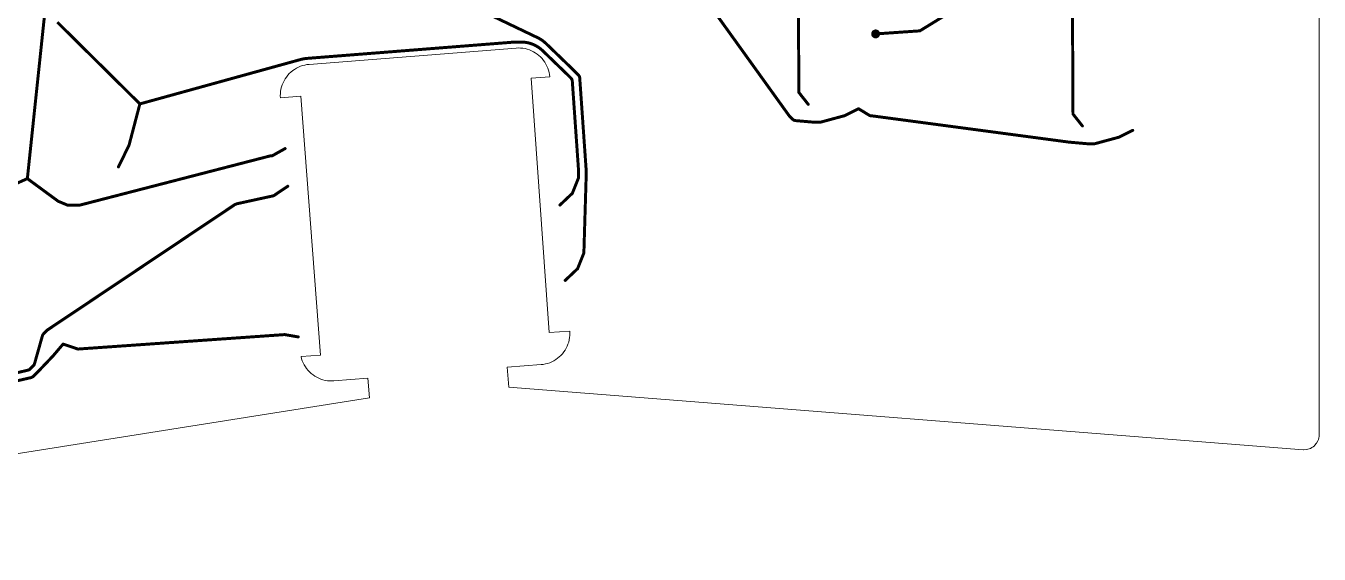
# Model space of a CAD drawing. Extents: x -174 to 104, y -43 to 63.
# Drawn here: x 17.4 to 104.4, y -42.8 to -7.2 of the extents above; entities that cross this region are included whole.
import ezdxf

# ---------------------------------------------------------------- set-up
doc = ezdxf.new("R2010")
doc.units = 0
doc.layers.get('0').update_dxf_attribs({"linetype": 'CONTINUOUS', "lineweight": 0})
doc.layers.add('______ _____', color=7, linetype='CONTINUOUS', lineweight=0)
doc.layers.add('B_Cu_____________', color=9, linetype='CONTINUOUS', lineweight=0)

# ---------------------------------------------------------------- blocks, each defined once
blk = doc.blocks.new('UNIT_DISC')
at = {"const_width": 0.5}
blk.add_lwpolyline([(0.25, 0, 1), (-0.25, 0, 1)], format="xyb", close=True, dxfattribs=at)

msp = doc.modelspace()

# ---------------------------------------------------------------- linework, layer by layer
at = {"layer": '______ _____'}
for points in [[(104.377, 38.0067), (104.406, -34.7471)], [(104.377, 38.0067), (104.406, -34.7471)], [(50.385, -8.7335), (36.4507, -9.8301)], [(50.385, -8.7335), (36.4507, -9.8301)], [(50.5334, -8.7273), (50.385, -8.7335)], [(50.5334, -8.7273), (50.385, -8.7335)], [(50.6823, -8.7324), (50.5334, -8.7273)], [(50.6823, -8.7324), (50.5334, -8.7273)], [(50.8289, -8.7461), (50.6823, -8.7324)], [(50.8289, -8.7461), (50.6823, -8.7324)], [(50.978, -8.7711), (50.8289, -8.7461)], [(50.978, -8.7711), (50.8289, -8.7461)], [(51.1254, -8.8077), (50.978, -8.7711)], [(51.1254, -8.8077), (50.978, -8.7711)], [(51.2704, -8.8556), (51.1254, -8.8077)], [(51.2704, -8.8556), (51.1254, -8.8077)], [(51.4065, -8.9121), (51.2704, -8.8556)], [(51.4065, -8.9121), (51.2704, -8.8556)], [(51.5411, -8.9775), (51.4065, -8.9121)], [(51.5411, -8.9775), (51.4065, -8.9121)], [(51.6704, -9.0541), (51.5411, -8.9775)], [(51.6704, -9.0541), (51.5411, -8.9775)], [(51.7954, -9.1374), (51.6704, -9.0541)], [(51.7954, -9.1374), (51.6704, -9.0541)], [(51.9129, -9.2325), (51.7954, -9.1374)], [(51.9129, -9.2325), (51.7954, -9.1374)], [(52.0252, -9.3336), (51.9129, -9.2325)], [(52.0252, -9.3336), (51.9129, -9.2325)], [(52.1269, -9.4441), (52.0252, -9.3336)], [(52.1269, -9.4441), (52.0252, -9.3336)], [(52.2228, -9.5597), (52.1269, -9.4441)], [(52.2228, -9.5597), (52.1269, -9.4441)], [(52.3085, -9.6824), (52.2228, -9.5597)], [(52.3085, -9.6824), (52.2228, -9.5597)], [(35.2314, -10.3479), (35.1209, -10.4497)], [(35.2314, -10.3479), (35.1209, -10.4497)], [(35.347, -10.252), (35.2314, -10.3479)], [(35.347, -10.252), (35.2314, -10.3479)], [(35.4697, -10.1664), (35.347, -10.252)], [(35.4697, -10.1664), (35.347, -10.252)], [(35.5953, -10.0892), (35.4697, -10.1664)], [(35.5953, -10.0892), (35.4697, -10.1664)], [(35.7311, -10.0192), (35.5953, -10.0892)], [(35.7311, -10.0192), (35.5953, -10.0892)], [(35.8709, -9.9601), (35.7311, -10.0192)], [(35.8709, -9.9601), (35.7311, -10.0192)], [(36.0143, -9.912), (35.8709, -9.9601)], [(36.0143, -9.912), (35.8709, -9.9601)], [(36.157, -9.8756), (36.0143, -9.912)], [(36.157, -9.8756), (36.0143, -9.912)], [(36.3032, -9.8473), (36.157, -9.8756)], [(36.3032, -9.8473), (36.157, -9.8756)], [(36.4507, -9.8301), (36.3032, -9.8473)], [(36.4507, -9.8301), (36.3032, -9.8473)], [(52.3856, -9.808), (52.3085, -9.6824)], [(52.3856, -9.808), (52.3085, -9.6824)], [(52.4556, -9.9438), (52.3856, -9.808)], [(52.4556, -9.9438), (52.3856, -9.808)], [(52.5148, -10.0836), (52.4556, -9.9438)], [(52.5148, -10.0836), (52.4556, -9.9438)], [(52.5629, -10.227), (52.5148, -10.0836)], [(52.5629, -10.227), (52.5148, -10.0836)], [(52.5993, -10.3697), (52.5629, -10.227)], [(52.5993, -10.3697), (52.5629, -10.227)], [(52.6276, -10.5159), (52.5993, -10.3697)], [(52.6276, -10.5159), (52.5993, -10.3697)], [(34.6429, -11.2044), (34.5949, -11.3495)], [(34.6429, -11.2044), (34.5949, -11.3495)], [(34.6994, -11.0683), (34.6429, -11.2044)], [(34.6994, -11.0683), (34.6429, -11.2044)], [(34.7648, -10.9337), (34.6994, -11.0683)], [(34.7648, -10.9337), (34.6994, -11.0683)], [(34.8414, -10.8045), (34.7648, -10.9337)], [(34.8414, -10.8045), (34.7648, -10.9337)], [(34.9247, -10.6794), (34.8414, -10.8045)], [(34.9247, -10.6794), (34.8414, -10.8045)], [(35.0198, -10.562), (34.9247, -10.6794)], [(35.0198, -10.562), (34.9247, -10.6794)], [(35.1209, -10.4497), (35.0198, -10.562)], [(35.1209, -10.4497), (35.0198, -10.562)], [(51.3975, -10.7503), (52.6447, -10.6634)], [(51.3975, -10.7503), (52.6447, -10.6634)], [(52.6037, -27.862), (51.3975, -10.7503)], [(52.6037, -27.862), (51.3975, -10.7503)], [(52.6447, -10.6634), (52.6276, -10.5159)], [(52.6447, -10.6634), (52.6276, -10.5159)], [(34.5197, -11.7926), (34.5146, -11.9414)], [(34.5197, -11.7926), (34.5146, -11.9414)], [(34.5146, -11.9414), (34.5208, -12.0898)], [(34.5146, -11.9414), (34.5208, -12.0898)], [(34.5333, -11.6459), (34.5197, -11.7926)], [(34.5333, -11.6459), (34.5197, -11.7926)], [(34.5208, -12.0898), (35.9048, -11.9746)], [(34.5208, -12.0898), (35.9048, -11.9746)], [(34.5584, -11.4968), (34.5333, -11.6459)], [(34.5584, -11.4968), (34.5333, -11.6459)], [(34.5949, -11.3495), (34.5584, -11.4968)], [(34.5949, -11.3495), (34.5584, -11.4968)], [(35.9048, -11.9746), (37.2085, -29.383)], [(35.9048, -11.9746), (37.2085, -29.383)], [(53.9905, -27.763), (52.6037, -27.862)], [(53.9905, -27.763), (52.6037, -27.862)], [(53.9966, -27.9114), (53.9905, -27.763)], [(53.9966, -27.9114), (53.9905, -27.763)], [(53.8118, -28.7845), (53.8684, -28.6484)], [(53.8118, -28.7845), (53.8684, -28.6484)], [(53.8684, -28.6484), (53.9163, -28.5033)], [(53.8684, -28.6484), (53.9163, -28.5033)], [(53.9163, -28.5033), (53.9529, -28.3559)], [(53.9163, -28.5033), (53.9529, -28.3559)], [(53.9529, -28.3559), (53.9779, -28.2068)], [(53.9529, -28.3559), (53.9779, -28.2068)], [(53.9779, -28.2068), (53.9916, -28.0602)], [(53.9779, -28.2068), (53.9916, -28.0602)], [(53.9916, -28.0602), (53.9966, -27.9114)], [(53.9916, -28.0602), (53.9966, -27.9114)], [(37.2085, -29.383), (35.912, -29.4831)], [(37.2085, -29.383), (35.912, -29.4831)], [(35.912, -29.4831), (35.9484, -29.6258)], [(35.912, -29.4831), (35.9484, -29.6258)], [(53.1642, -29.6008), (53.2799, -29.5049)], [(53.1642, -29.6008), (53.2799, -29.5049)], [(53.2799, -29.5049), (53.3903, -29.4031)], [(53.2799, -29.5049), (53.3903, -29.4031)], [(53.3903, -29.4031), (53.4915, -29.2908)], [(53.3903, -29.4031), (53.4915, -29.2908)], [(53.4915, -29.2908), (53.5866, -29.1733)], [(53.4915, -29.2908), (53.5866, -29.1733)], [(53.5866, -29.1733), (53.6698, -29.0483)], [(53.5866, -29.1733), (53.6698, -29.0483)], [(53.6698, -29.0483), (53.7465, -28.9191)], [(53.6698, -29.0483), (53.7465, -28.9191)], [(53.7465, -28.9191), (53.8118, -28.7845)], [(53.7465, -28.9191), (53.8118, -28.7845)], [(35.9484, -29.6258), (35.9964, -29.7691)], [(35.9484, -29.6258), (35.9964, -29.7691)], [(35.9964, -29.7691), (36.0556, -29.9089)], [(35.9964, -29.7691), (36.0556, -29.9089)], [(36.0556, -29.9089), (36.1256, -30.0447)], [(36.0556, -29.9089), (36.1256, -30.0447)], [(36.1256, -30.0447), (36.2028, -30.1703)], [(36.1256, -30.0447), (36.2028, -30.1703)], [(36.2028, -30.1703), (36.2884, -30.293)], [(36.2028, -30.1703), (36.2884, -30.293)], [(36.2884, -30.293), (36.3843, -30.4087)], [(36.2884, -30.293), (36.3843, -30.4087)], [(36.3843, -30.4087), (36.4861, -30.5192)], [(36.3843, -30.4087), (36.4861, -30.5192)], [(49.7798, -30.2021), (52.0605, -30.0226)], [(49.7798, -30.2021), (52.0605, -30.0226)], [(49.8849, -31.5384), (49.7798, -30.2021)], [(49.8849, -31.5384), (49.7798, -30.2021)], [(52.0605, -30.0226), (52.2081, -30.0055)], [(52.0605, -30.0226), (52.2081, -30.0055)], [(52.2081, -30.0055), (52.3543, -29.9772)], [(52.2081, -30.0055), (52.3543, -29.9772)], [(52.3543, -29.9772), (52.497, -29.9408)], [(52.3543, -29.9772), (52.497, -29.9408)], [(52.497, -29.9408), (52.6403, -29.8927)], [(52.497, -29.9408), (52.6403, -29.8927)], [(52.6403, -29.8927), (52.7801, -29.8335)], [(52.6403, -29.8927), (52.7801, -29.8335)], [(52.7801, -29.8335), (52.9159, -29.7635)], [(52.7801, -29.8335), (52.9159, -29.7635)], [(52.9159, -29.7635), (53.0415, -29.6864)], [(52.9159, -29.7635), (53.0415, -29.6864)], [(53.0415, -29.6864), (53.1642, -29.6008)], [(53.0415, -29.6864), (53.1642, -29.6008)], [(36.4861, -30.5192), (36.5984, -30.6203)], [(36.4861, -30.5192), (36.5984, -30.6203)], [(36.5984, -30.6203), (36.7158, -30.7154)], [(36.5984, -30.6203), (36.7158, -30.7154)], [(36.7158, -30.7154), (36.8409, -30.7986)], [(36.7158, -30.7154), (36.8409, -30.7986)], [(36.8409, -30.7986), (36.9701, -30.8753)], [(36.8409, -30.7986), (36.9701, -30.8753)], [(36.9701, -30.8753), (37.1047, -30.9407)], [(36.9701, -30.8753), (37.1047, -30.9407)], [(37.1047, -30.9407), (37.2408, -30.9972)], [(37.1047, -30.9407), (37.2408, -30.9972)], [(37.2408, -30.9972), (37.3859, -31.0451)], [(37.2408, -30.9972), (37.3859, -31.0451)], [(37.3859, -31.0451), (37.5332, -31.0817)], [(37.3859, -31.0451), (37.5332, -31.0817)], [(37.5332, -31.0817), (37.6823, -31.1067)], [(37.5332, -31.0817), (37.6823, -31.1067)], [(37.6823, -31.1067), (37.829, -31.1204)], [(37.6823, -31.1067), (37.829, -31.1204)], [(37.829, -31.1204), (37.9778, -31.1255)], [(37.829, -31.1204), (37.9778, -31.1255)], [(37.9778, -31.1255), (38.1262, -31.1193)], [(37.9778, -31.1255), (38.1262, -31.1193)], [(38.1262, -31.1193), (40.407, -30.9398)], [(38.1262, -31.1193), (40.407, -30.9398)], [(40.407, -30.9398), (40.5109, -32.2602)], [(40.407, -30.9398), (40.5109, -32.2602)], [(103.327, -35.7445), (49.8849, -31.5384)], [(103.327, -35.7445), (49.8849, -31.5384)], [(40.5109, -32.2602), (-25.8441, -42.7698)], [(40.5109, -32.2602), (-25.8441, -42.7698)], [(104.406, -34.7471), (104.401, -34.8541)], [(104.406, -34.7471), (104.401, -34.8541)], [(103.831, -35.6563), (103.742, -35.6936)], [(103.831, -35.6563), (103.742, -35.6936)], [(103.917, -35.6093), (103.831, -35.6563)], [(103.917, -35.6093), (103.831, -35.6563)], [(104.003, -35.5507), (103.917, -35.6093)], [(104.003, -35.5507), (103.917, -35.6093)], [(104.085, -35.4817), (104.003, -35.5507)], [(104.085, -35.4817), (104.003, -35.5507)], [(104.103, -35.4644), (104.085, -35.4817)], [(104.103, -35.4644), (104.085, -35.4817)], [(104.235, -35.311), (104.103, -35.4644)], [(104.235, -35.311), (104.103, -35.4644)], [(104.328, -35.143), (104.235, -35.311)], [(104.328, -35.143), (104.235, -35.311)], [(104.362, -35.0519), (104.328, -35.143)], [(104.362, -35.0519), (104.328, -35.143)], [(104.386, -34.9567), (104.362, -35.0519)], [(104.386, -34.9567), (104.362, -35.0519)], [(104.401, -34.8541), (104.386, -34.9567)], [(104.401, -34.8541), (104.386, -34.9567)], [(103.353, -35.7462), (103.327, -35.7445)], [(103.353, -35.7462), (103.327, -35.7445)], [(103.555, -35.7388), (103.353, -35.7462)], [(103.555, -35.7388), (103.353, -35.7462)], [(103.742, -35.6936), (103.555, -35.7388)], [(103.742, -35.6936), (103.555, -35.7388)]]:
    msp.add_lwpolyline(points, dxfattribs=at)
at = {"layer": 'B_Cu_____________', "const_width": 0.2}
for points in [[(68.7505, -13.2869), (57.1687, 2.8203)], [(51.7794, -8.0115), (33.449, 0.7549)], [(17.4966, -17.5127), (18.8544, -4.5996)], [(77.5449, -7.575), (81.9925, -4.8435)], [(19.5201, -6.9954), (19.9302, -7.4055)], [(69.403, -11.7044), (69.376, -6.2869)], [(87.819, -7.6552), (87.819, -6.5412)], [(19.9302, -7.4055), (25.0672, -12.4891)], [(74.5688, -7.7811), (77.5449, -7.575)], [(87.819, -7.7384), (87.819, -7.6552)], [(87.846, -13.1559), (87.819, -7.7384)], [(48.8462, -8.441), (37.7038, -9.3178)], [(50.219, -8.333), (48.8462, -8.441)], [(50.2447, -8.3318), (50.219, -8.333)], [(50.3675, -8.3268), (50.2447, -8.3318)], [(50.6993, -8.3268), (50.3675, -8.3268)], [(50.8481, -8.3319), (50.6993, -8.3268)], [(50.9947, -8.3455), (50.8481, -8.3319)], [(51.1438, -8.3706), (50.9947, -8.3455)], [(51.2913, -8.4072), (51.1438, -8.3706)], [(51.3156, -8.4152), (51.2913, -8.4072)], [(51.4362, -8.455), (51.3156, -8.4152)], [(51.5723, -8.5115), (51.4362, -8.455)], [(51.707, -8.577), (51.5723, -8.5115)], [(51.729, -8.59), (51.707, -8.577)], [(51.8362, -8.6536), (51.729, -8.59)], [(51.9141, -8.077), (51.7794, -8.0115)], [(51.8576, -8.6678), (51.8362, -8.6536)], [(51.9612, -8.7368), (51.8576, -8.6678)], [(51.9361, -8.09), (51.9141, -8.077)], [(52.0433, -8.1536), (51.9361, -8.09)], [(52.0788, -8.832), (51.9612, -8.7368)], [(52.0647, -8.1678), (52.0433, -8.1536)], [(52.1683, -8.2368), (52.0647, -8.1678)], [(52.2859, -8.332), (52.1683, -8.2368)], [(52.3049, -8.3491), (52.2859, -8.332)], [(52.3981, -8.4331), (52.3049, -8.3491)], [(54.0454, -10.0251), (52.3981, -8.4331)], [(35.8483, -9.5115), (25.0672, -12.4891)], [(35.8732, -9.5051), (35.8483, -9.5115)], [(35.991, -9.4751), (35.8732, -9.5051)], [(36.0162, -9.4702), (35.991, -9.4751)], [(36.1372, -9.4468), (36.0162, -9.4702)], [(36.1627, -9.4438), (36.1372, -9.4468)], [(36.2847, -9.4296), (36.1627, -9.4438)], [(36.7315, -9.3944), (36.2847, -9.4296)], [(37.7038, -9.3178), (36.7315, -9.3944)], [(52.0978, -8.8491), (52.0788, -8.832)], [(52.191, -8.9331), (52.0978, -8.8491)], [(53.8383, -10.5251), (52.191, -8.9331)], [(54.0726, -10.7594), (53.8383, -10.5251)], [(54.5726, -10.5523), (54.0454, -10.0251)], [(54.1326, -10.8368), (54.0726, -10.7594)], [(54.1455, -10.884), (54.1326, -10.8368)], [(54.1584, -10.9313), (54.1455, -10.884)], [(54.2113, -11.6871), (54.1584, -10.9313)], [(54.6326, -10.6297), (54.5726, -10.5523)], [(54.6455, -10.6769), (54.6326, -10.6297)], [(54.6584, -10.7242), (54.6455, -10.6769)], [(54.7113, -11.48), (54.6584, -10.7242)], [(54.2317, -11.9787), (54.2113, -11.6871)], [(54.4089, -14.5126), (54.2317, -11.9787)], [(54.7317, -11.7716), (54.7113, -11.48)], [(54.9089, -14.3055), (54.7317, -11.7716)], [(69.403, -11.7191), (69.403, -11.7044)], [(70.0338, -12.5185), (69.403, -11.7191)], [(25.0672, -12.4891), (24.3374, -15.268)], [(73.4208, -12.8149), (72.485, -13.2831)], [(73.4208, -12.8149), (74.1841, -13.2803)], [(68.9848, -13.5212), (68.7505, -13.2869)], [(69.0612, -13.5825), (68.9848, -13.5212)], [(69.1551, -13.61), (69.0612, -13.5825)], [(69.6293, -13.6515), (69.1551, -13.61)], [(70.4502, -13.7233), (69.6293, -13.6515)], [(70.7816, -13.7233), (70.4502, -13.7233)], [(70.8789, -13.7125), (70.7816, -13.7233)], [(72.4702, -13.2831), (70.8789, -13.7125)], [(72.485, -13.2831), (72.4702, -13.2831)], [(74.1841, -13.2803), (74.2837, -13.289)], [(74.2837, -13.289), (74.3161, -13.2918)], [(74.3161, -13.2918), (87.5981, -15.0615)], [(87.846, -13.1706), (87.846, -13.1559)], [(88.4768, -13.97), (87.846, -13.1706)], [(54.586, -17.0464), (54.4089, -14.5126)], [(55.086, -16.8393), (54.9089, -14.3055)], [(89.3219, -15.164), (90.9132, -14.7346)], [(90.9132, -14.7346), (90.928, -14.7346)], [(90.928, -14.7346), (91.8638, -14.2664)], [(24.3374, -15.268), (23.6222, -16.7301)], [(34.8379, -15.4925), (33.9688, -15.9792)], [(87.5981, -15.0615), (87.8757, -15.0858)], [(87.8757, -15.0858), (88.8932, -15.1748)], [(88.8932, -15.1748), (89.2246, -15.1748)], [(89.2246, -15.1748), (89.3219, -15.164)], [(33.8347, -15.9862), (20.9976, -19.3043)], [(33.869, -15.9862), (33.8347, -15.9862)], [(33.9688, -15.9792), (33.869, -15.9862)], [(54.1663, -18.4976), (54.5735, -17.4749)], [(54.5735, -17.4749), (54.586, -17.3778)], [(54.586, -17.3778), (54.586, -17.0464)], [(55.086, -17.5849), (55.086, -16.8393)], [(16.2654, -18.0659), (17.4966, -17.5127)], [(19.575, -19.0379), (17.4966, -17.5127)], [(35.0151, -18.0263), (34.0661, -18.667)], [(54.9404, -22.4454), (55.086, -17.5849)], [(20.1944, -19.2945), (19.575, -19.0379)], [(31.5951, -19.205), (31.4488, -19.2656)], [(34.0594, -18.667), (31.5951, -19.205)], [(34.0661, -18.667), (34.0594, -18.667)], [(53.328, -19.292), (54.1616, -18.5023)], [(54.1616, -18.5023), (54.1663, -18.4976)], [(31.4488, -19.2656), (18.8431, -27.6978)], [(20.2182, -19.3043), (20.1944, -19.2945)], [(20.9144, -19.3043), (20.2182, -19.3043)], [(20.9976, -19.3043), (20.9144, -19.3043)], [(54.5207, -23.5652), (54.9279, -22.5425)], [(54.9279, -22.5425), (54.9404, -22.4454)], [(53.6824, -24.3596), (54.516, -23.5699)], [(54.516, -23.5699), (54.5207, -23.5652)], [(18.6088, -27.9321), (18.5752, -27.9677)], [(18.8431, -27.6978), (18.6088, -27.9321)], [(18.507, -28.0949), (17.9808, -29.9559)], [(18.5243, -28.0491), (18.507, -28.0949)], [(18.5417, -28.0034), (18.5243, -28.0491)], [(18.5752, -27.9677), (18.5417, -28.0034)], [(19.9003, -28.643), (19.2108, -29.4556)], [(20.8921, -28.9764), (19.9003, -28.643)], [(34.7099, -28.0108), (20.911, -28.9764)], [(34.8097, -28.0038), (34.7099, -28.0108)], [(35.7239, -28.1616), (34.8097, -28.0038)], [(19.1975, -29.4689), (18.379, -30.3258)], [(19.2108, -29.4556), (19.1975, -29.4689)], [(20.911, -28.9764), (20.8921, -28.9764)], [(17.5555, -30.3933), (16.2888, -30.6858)], [(17.6447, -30.353), (17.5555, -30.3933)], [(17.879, -30.1187), (17.6447, -30.353)], [(18.379, -30.3258), (17.8518, -30.853)], [(17.9461, -30.0474), (17.879, -30.1187)], [(17.9808, -29.9559), (17.9461, -30.0474)], [(17.7626, -30.8933), (16.4959, -31.1858)], [(17.8518, -30.853), (17.7626, -30.8933)]]:
    msp.add_lwpolyline(points, dxfattribs=at)

# ---------------------------------------------------------------- block references
at = {"layer": '______ _____', "xscale": 0.0001, "yscale": 0.0001}
for p in [(50.385, -8.7335), (50.385, -8.7335), (50.385, -8.7335), (50.5334, -8.7273), (50.5334, -8.7273), (50.5334, -8.7273), (50.6823, -8.7324), (50.6823, -8.7324), (50.6823, -8.7324), (50.8289, -8.7461), (50.8289, -8.7461), (50.8289, -8.7461), (50.978, -8.7711), (50.978, -8.7711), (50.978, -8.7711), (51.1254, -8.8077), (51.1254, -8.8077), (51.1254, -8.8077), (51.2704, -8.8556), (51.2704, -8.8556), (51.2704, -8.8556), (51.4065, -8.9121), (51.4065, -8.9121), (51.4065, -8.9121), (51.5411, -8.9775), (51.5411, -8.9775), (51.5411, -8.9775), (51.6704, -9.0541), (51.6704, -9.0541), (51.6704, -9.0541), (51.7954, -9.1374), (51.7954, -9.1374), (51.7954, -9.1374), (51.9129, -9.2325), (51.9129, -9.2325), (51.9129, -9.2325), (52.0252, -9.3336), (52.0252, -9.3336), (52.0252, -9.3336), (52.1269, -9.4441), (52.1269, -9.4441), (52.1269, -9.4441), (52.2228, -9.5597), (52.2228, -9.5597), (52.2228, -9.5597), (35.2314, -10.3479), (35.2314, -10.3479), (35.2314, -10.3479), (35.347, -10.252), (35.347, -10.252), (35.347, -10.252), (35.4697, -10.1664), (35.4697, -10.1664), (35.4697, -10.1664), (35.5953, -10.0892), (35.5953, -10.0892), (35.5953, -10.0892), (35.7311, -10.0192), (35.7311, -10.0192), (35.7311, -10.0192), (35.8709, -9.9601), (35.8709, -9.9601), (35.8709, -9.9601), (36.0143, -9.912), (36.0143, -9.912), (36.0143, -9.912), (36.157, -9.8756), (36.157, -9.8756), (36.157, -9.8756), (36.3032, -9.8473), (36.3032, -9.8473), (36.3032, -9.8473), (36.4507, -9.8301), (36.4507, -9.8301), (36.4507, -9.8301), (52.3085, -9.6824), (52.3085, -9.6824), (52.3085, -9.6824), (52.3856, -9.808), (52.3856, -9.808), (52.3856, -9.808), (52.4556, -9.9438), (52.4556, -9.9438), (52.4556, -9.9438), (52.5148, -10.0836), (52.5148, -10.0836), (52.5148, -10.0836), (52.5629, -10.227), (52.5629, -10.227), (52.5629, -10.227), (52.5993, -10.3697), (52.5993, -10.3697), (52.5993, -10.3697), (34.6429, -11.2044), (34.6429, -11.2044), (34.6429, -11.2044), (34.6994, -11.0683), (34.6994, -11.0683), (34.6994, -11.0683), (34.7648, -10.9337), (34.7648, -10.9337), (34.7648, -10.9337), (34.8414, -10.8045), (34.8414, -10.8045), (34.8414, -10.8045), (34.9247, -10.6794), (34.9247, -10.6794), (34.9247, -10.6794), (35.0198, -10.562), (35.0198, -10.562), (35.0198, -10.562), (35.1209, -10.4497), (35.1209, -10.4497), (35.1209, -10.4497), (51.3975, -10.7503), (51.3975, -10.7503), (51.3975, -10.7503), (52.6276, -10.5159), (52.6276, -10.5159), (52.6276, -10.5159), (52.6447, -10.6634), (52.6447, -10.6634), (52.6447, -10.6634), (34.5146, -11.9414), (34.5146, -11.9414), (34.5146, -11.9414), (34.5197, -11.7926), (34.5197, -11.7926), (34.5197, -11.7926), (34.5208, -12.0898), (34.5208, -12.0898), (34.5208, -12.0898), (34.5333, -11.6459), (34.5333, -11.6459), (34.5333, -11.6459), (34.5584, -11.4968), (34.5584, -11.4968), (34.5584, -11.4968), (34.5949, -11.3495), (34.5949, -11.3495), (34.5949, -11.3495), (35.9048, -11.9746), (35.9048, -11.9746), (35.9048, -11.9746), (53.9905, -27.763), (53.9905, -27.763), (53.9905, -27.763), (52.6037, -27.862), (52.6037, -27.862), (52.6037, -27.862), (53.8684, -28.6484), (53.8684, -28.6484), (53.8684, -28.6484), (53.9163, -28.5033), (53.9163, -28.5033), (53.9163, -28.5033), (53.9529, -28.3559), (53.9529, -28.3559), (53.9529, -28.3559), (53.9779, -28.2068), (53.9779, -28.2068), (53.9779, -28.2068), (53.9916, -28.0602), (53.9916, -28.0602), (53.9916, -28.0602), (53.9966, -27.9114), (53.9966, -27.9114), (53.9966, -27.9114), (35.912, -29.4831), (35.912, -29.4831), (35.912, -29.4831), (37.2085, -29.383), (37.2085, -29.383), (37.2085, -29.383), (53.2799, -29.5049), (53.2799, -29.5049), (53.2799, -29.5049), (53.3903, -29.4031), (53.3903, -29.4031), (53.3903, -29.4031), (53.4915, -29.2908), (53.4915, -29.2908), (53.4915, -29.2908), (53.5866, -29.1733), (53.5866, -29.1733), (53.5866, -29.1733), (53.6698, -29.0483), (53.6698, -29.0483), (53.6698, -29.0483), (53.7465, -28.9191), (53.7465, -28.9191), (53.7465, -28.9191), (53.8118, -28.7845), (53.8118, -28.7845), (53.8118, -28.7845), (35.9484, -29.6258), (35.9484, -29.6258), (35.9484, -29.6258), (35.9964, -29.7691), (35.9964, -29.7691), (35.9964, -29.7691), (36.0556, -29.9089), (36.0556, -29.9089), (36.0556, -29.9089), (36.1256, -30.0447), (36.1256, -30.0447), (36.1256, -30.0447), (36.2028, -30.1703), (36.2028, -30.1703), (36.2028, -30.1703), (36.2884, -30.293), (36.2884, -30.293), (36.2884, -30.293), (36.3843, -30.4087), (36.3843, -30.4087), (36.3843, -30.4087), (49.7798, -30.2021), (49.7798, -30.2021), (49.7798, -30.2021), (52.0605, -30.0226), (52.0605, -30.0226), (52.0605, -30.0226), (52.2081, -30.0055), (52.2081, -30.0055), (52.2081, -30.0055), (52.3543, -29.9772), (52.3543, -29.9772), (52.3543, -29.9772), (52.497, -29.9408), (52.497, -29.9408), (52.497, -29.9408), (52.6403, -29.8927), (52.6403, -29.8927), (52.6403, -29.8927), (52.7801, -29.8335), (52.7801, -29.8335), (52.7801, -29.8335), (52.9159, -29.7635), (52.9159, -29.7635), (52.9159, -29.7635), (53.0415, -29.6864), (53.0415, -29.6864), (53.0415, -29.6864), (53.1642, -29.6008), (53.1642, -29.6008), (53.1642, -29.6008), (36.4861, -30.5192), (36.4861, -30.5192), (36.4861, -30.5192), (36.5984, -30.6203), (36.5984, -30.6203), (36.5984, -30.6203), (36.7158, -30.7154), (36.7158, -30.7154), (36.7158, -30.7154), (36.8409, -30.7986), (36.8409, -30.7986), (36.8409, -30.7986), (36.9701, -30.8753), (36.9701, -30.8753), (36.9701, -30.8753), (37.1047, -30.9407), (37.1047, -30.9407), (37.1047, -30.9407), (37.2408, -30.9972), (37.2408, -30.9972), (37.2408, -30.9972), (37.3859, -31.0451), (37.3859, -31.0451), (37.3859, -31.0451), (37.5332, -31.0817), (37.5332, -31.0817), (37.5332, -31.0817), (37.6823, -31.1067), (37.6823, -31.1067), (37.6823, -31.1067), (37.829, -31.1204), (37.829, -31.1204), (37.829, -31.1204), (37.9778, -31.1255), (37.9778, -31.1255), (37.9778, -31.1255), (38.1262, -31.1193), (38.1262, -31.1193), (38.1262, -31.1193), (40.407, -30.9398), (40.407, -30.9398), (40.407, -30.9398), (49.8849, -31.5384), (49.8849, -31.5384), (49.8849, -31.5384), (40.5109, -32.2602), (40.5109, -32.2602), (40.5109, -32.2602), (104.406, -34.7471), (104.406, -34.7471), (104.406, -34.7471), (103.831, -35.6563), (103.831, -35.6563), (103.831, -35.6563), (103.917, -35.6093), (103.917, -35.6093), (103.917, -35.6093), (104.003, -35.5507), (104.003, -35.5507), (104.003, -35.5507), (104.085, -35.4817), (104.085, -35.4817), (104.085, -35.4817), (104.103, -35.4644), (104.103, -35.4644), (104.103, -35.4644), (104.235, -35.311), (104.235, -35.311), (104.235, -35.311), (104.328, -35.143), (104.328, -35.143), (104.328, -35.143), (104.362, -35.0519), (104.362, -35.0519), (104.362, -35.0519), (104.386, -34.9567), (104.386, -34.9567), (104.386, -34.9567), (104.401, -34.8541), (104.401, -34.8541), (104.401, -34.8541), (103.327, -35.7445), (103.327, -35.7445), (103.327, -35.7445), (103.353, -35.7462), (103.353, -35.7462), (103.353, -35.7462), (103.555, -35.7388), (103.555, -35.7388), (103.555, -35.7388), (103.742, -35.6936), (103.742, -35.6936), (103.742, -35.6936)]:
    msp.add_blockref('UNIT_DISC', p, dxfattribs=at)
at = {"layer": 'B_Cu_____________'}
for p, xscale, yscale in [((19.9302, -7.4055), 0.2, 0.2), ((19.9302, -7.4055), 0.2, 0.2), ((74.5688, -7.7811), 0.6, 0.6), ((74.5688, -7.7811), 0.2, 0.2), ((77.5449, -7.575), 0.2, 0.2), ((77.5449, -7.575), 0.2, 0.2), ((87.819, -7.6552), 0.2, 0.2), ((87.819, -7.6552), 0.2, 0.2), ((87.819, -7.7384), 0.2, 0.2), ((87.819, -7.7384), 0.2, 0.2), ((48.8462, -8.441), 0.2, 0.2), ((48.8462, -8.441), 0.2, 0.2), ((50.219, -8.333), 0.2, 0.2), ((50.219, -8.333), 0.2, 0.2), ((50.2447, -8.3318), 0.2, 0.2), ((50.2447, -8.3318), 0.2, 0.2), ((50.3675, -8.3268), 0.2, 0.2), ((50.3675, -8.3268), 0.2, 0.2), ((50.6993, -8.3268), 0.2, 0.2), ((50.6993, -8.3268), 0.2, 0.2), ((50.8481, -8.3319), 0.2, 0.2), ((50.8481, -8.3319), 0.2, 0.2), ((50.9947, -8.3455), 0.2, 0.2), ((50.9947, -8.3455), 0.2, 0.2), ((51.1438, -8.3706), 0.2, 0.2), ((51.1438, -8.3706), 0.2, 0.2), ((51.2913, -8.4072), 0.2, 0.2), ((51.2913, -8.4072), 0.2, 0.2), ((51.3156, -8.4152), 0.2, 0.2), ((51.3156, -8.4152), 0.2, 0.2), ((51.4362, -8.455), 0.2, 0.2), ((51.4362, -8.455), 0.2, 0.2), ((51.5723, -8.5115), 0.2, 0.2), ((51.5723, -8.5115), 0.2, 0.2), ((51.707, -8.577), 0.2, 0.2), ((51.707, -8.577), 0.2, 0.2), ((51.729, -8.59), 0.2, 0.2), ((51.729, -8.59), 0.2, 0.2), ((51.7794, -8.0115), 0.2, 0.2), ((51.7794, -8.0115), 0.2, 0.2), ((51.8362, -8.6536), 0.2, 0.2), ((51.8362, -8.6536), 0.2, 0.2), ((51.8576, -8.6678), 0.2, 0.2), ((51.8576, -8.6678), 0.2, 0.2), ((51.9141, -8.077), 0.2, 0.2), ((51.9141, -8.077), 0.2, 0.2), ((51.9361, -8.09), 0.2, 0.2), ((51.9361, -8.09), 0.2, 0.2), ((51.9612, -8.7368), 0.2, 0.2), ((51.9612, -8.7368), 0.2, 0.2), ((52.0433, -8.1536), 0.2, 0.2), ((52.0433, -8.1536), 0.2, 0.2), ((52.0647, -8.1678), 0.2, 0.2), ((52.0647, -8.1678), 0.2, 0.2), ((52.1683, -8.2368), 0.2, 0.2), ((52.1683, -8.2368), 0.2, 0.2), ((52.2859, -8.332), 0.2, 0.2), ((52.2859, -8.332), 0.2, 0.2), ((52.3049, -8.3491), 0.2, 0.2), ((52.3049, -8.3491), 0.2, 0.2), ((52.3981, -8.4331), 0.2, 0.2), ((52.3981, -8.4331), 0.2, 0.2), ((35.8483, -9.5115), 0.2, 0.2), ((35.8483, -9.5115), 0.2, 0.2), ((35.8732, -9.5051), 0.2, 0.2), ((35.8732, -9.5051), 0.2, 0.2), ((35.991, -9.4751), 0.2, 0.2), ((35.991, -9.4751), 0.2, 0.2), ((36.0162, -9.4702), 0.2, 0.2), ((36.0162, -9.4702), 0.2, 0.2), ((36.1372, -9.4468), 0.2, 0.2), ((36.1372, -9.4468), 0.2, 0.2), ((36.1627, -9.4438), 0.2, 0.2), ((36.1627, -9.4438), 0.2, 0.2), ((36.2847, -9.4296), 0.2, 0.2), ((36.2847, -9.4296), 0.2, 0.2), ((36.7315, -9.3944), 0.2, 0.2), ((36.7315, -9.3944), 0.2, 0.2), ((37.7038, -9.3178), 0.2, 0.2), ((37.7038, -9.3178), 0.2, 0.2), ((52.0788, -8.832), 0.2, 0.2), ((52.0788, -8.832), 0.2, 0.2), ((52.0978, -8.8491), 0.2, 0.2), ((52.0978, -8.8491), 0.2, 0.2), ((52.191, -8.9331), 0.2, 0.2), ((52.191, -8.9331), 0.2, 0.2), ((53.8383, -10.5251), 0.2, 0.2), ((53.8383, -10.5251), 0.2, 0.2), ((54.0454, -10.0251), 0.2, 0.2), ((54.0454, -10.0251), 0.2, 0.2), ((54.0726, -10.7594), 0.2, 0.2), ((54.0726, -10.7594), 0.2, 0.2), ((54.1326, -10.8368), 0.2, 0.2), ((54.1326, -10.8368), 0.2, 0.2), ((54.1455, -10.884), 0.2, 0.2), ((54.1455, -10.884), 0.2, 0.2), ((54.1584, -10.9313), 0.2, 0.2), ((54.1584, -10.9313), 0.2, 0.2), ((54.5726, -10.5523), 0.2, 0.2), ((54.5726, -10.5523), 0.2, 0.2), ((54.6326, -10.6297), 0.2, 0.2), ((54.6326, -10.6297), 0.2, 0.2), ((54.6455, -10.6769), 0.2, 0.2), ((54.6455, -10.6769), 0.2, 0.2), ((54.6584, -10.7242), 0.2, 0.2), ((54.6584, -10.7242), 0.2, 0.2), ((54.2113, -11.6871), 0.2, 0.2), ((54.2113, -11.6871), 0.2, 0.2), ((54.2317, -11.9787), 0.2, 0.2), ((54.2317, -11.9787), 0.2, 0.2), ((54.7113, -11.48), 0.2, 0.2), ((54.7113, -11.48), 0.2, 0.2), ((54.7317, -11.7716), 0.2, 0.2), ((54.7317, -11.7716), 0.2, 0.2), ((69.403, -11.7044), 0.2, 0.2), ((69.403, -11.7044), 0.2, 0.2), ((69.403, -11.7191), 0.2, 0.2), ((69.403, -11.7191), 0.2, 0.2), ((25.0672, -12.4891), 0.2, 0.2), ((25.0672, -12.4891), 0.2, 0.2), ((25.0672, -12.4891), 0.2, 0.2), ((70.0338, -12.5185), 0.2, 0.2), ((73.4208, -12.8149), 0.2, 0.2), ((73.4208, -12.8149), 0.2, 0.2), ((68.7505, -13.2869), 0.2, 0.2), ((68.7505, -13.2869), 0.2, 0.2), ((68.9848, -13.5212), 0.2, 0.2), ((68.9848, -13.5212), 0.2, 0.2), ((69.0612, -13.5825), 0.2, 0.2), ((69.0612, -13.5825), 0.2, 0.2), ((69.1551, -13.61), 0.2, 0.2), ((69.1551, -13.61), 0.2, 0.2), ((69.6293, -13.6515), 0.2, 0.2), ((69.6293, -13.6515), 0.2, 0.2), ((70.4502, -13.7233), 0.2, 0.2), ((70.4502, -13.7233), 0.2, 0.2), ((70.7816, -13.7233), 0.2, 0.2), ((70.7816, -13.7233), 0.2, 0.2), ((70.8789, -13.7125), 0.2, 0.2), ((70.8789, -13.7125), 0.2, 0.2), ((72.4702, -13.2831), 0.2, 0.2), ((72.4702, -13.2831), 0.2, 0.2), ((72.485, -13.2831), 0.2, 0.2), ((72.485, -13.2831), 0.2, 0.2), ((74.1841, -13.2803), 0.2, 0.2), ((74.1841, -13.2803), 0.2, 0.2), ((74.2837, -13.289), 0.2, 0.2), ((74.2837, -13.289), 0.2, 0.2), ((74.3161, -13.2918), 0.2, 0.2), ((74.3161, -13.2918), 0.2, 0.2), ((87.846, -13.1559), 0.2, 0.2), ((87.846, -13.1559), 0.2, 0.2), ((87.846, -13.1706), 0.2, 0.2), ((87.846, -13.1706), 0.2, 0.2), ((88.4768, -13.97), 0.2, 0.2), ((54.4089, -14.5126), 0.2, 0.2), ((54.4089, -14.5126), 0.2, 0.2), ((54.9089, -14.3055), 0.2, 0.2), ((54.9089, -14.3055), 0.2, 0.2), ((90.9132, -14.7346), 0.2, 0.2), ((90.9132, -14.7346), 0.2, 0.2), ((90.928, -14.7346), 0.2, 0.2), ((90.928, -14.7346), 0.2, 0.2), ((91.8638, -14.2664), 0.2, 0.2), ((24.3374, -15.268), 0.2, 0.2), ((24.3374, -15.268), 0.2, 0.2), ((34.8379, -15.4925), 0.2, 0.2), ((87.5981, -15.0615), 0.2, 0.2), ((87.5981, -15.0615), 0.2, 0.2), ((87.8757, -15.0858), 0.2, 0.2), ((87.8757, -15.0858), 0.2, 0.2), ((88.8932, -15.1748), 0.2, 0.2), ((88.8932, -15.1748), 0.2, 0.2), ((89.2246, -15.1748), 0.2, 0.2), ((89.2246, -15.1748), 0.2, 0.2), ((89.3219, -15.164), 0.2, 0.2), ((89.3219, -15.164), 0.2, 0.2), ((33.8347, -15.9862), 0.2, 0.2), ((33.8347, -15.9862), 0.2, 0.2), ((33.869, -15.9862), 0.2, 0.2), ((33.869, -15.9862), 0.2, 0.2), ((33.9688, -15.9792), 0.2, 0.2), ((33.9688, -15.9792), 0.2, 0.2), ((23.6222, -16.7301), 0.2, 0.2), ((54.5735, -17.4749), 0.2, 0.2), ((54.5735, -17.4749), 0.2, 0.2), ((54.586, -17.0464), 0.2, 0.2), ((54.586, -17.0464), 0.2, 0.2), ((54.586, -17.3778), 0.2, 0.2), ((54.586, -17.3778), 0.2, 0.2), ((55.086, -16.8393), 0.2, 0.2), ((55.086, -16.8393), 0.2, 0.2), ((17.4966, -17.5127), 0.2, 0.2), ((17.4966, -17.5127), 0.2, 0.2), ((17.4966, -17.5127), 0.2, 0.2), ((35.0151, -18.0263), 0.2, 0.2), ((55.086, -17.5849), 0.2, 0.2), ((55.086, -17.5849), 0.2, 0.2), ((19.575, -19.0379), 0.2, 0.2), ((19.575, -19.0379), 0.2, 0.2), ((31.5951, -19.205), 0.2, 0.2), ((31.5951, -19.205), 0.2, 0.2), ((34.0594, -18.667), 0.2, 0.2), ((34.0594, -18.667), 0.2, 0.2), ((34.0661, -18.667), 0.2, 0.2), ((34.0661, -18.667), 0.2, 0.2), ((54.1616, -18.5023), 0.2, 0.2), ((54.1616, -18.5023), 0.2, 0.2), ((54.1663, -18.4976), 0.2, 0.2), ((54.1663, -18.4976), 0.2, 0.2), ((20.1944, -19.2945), 0.2, 0.2), ((20.1944, -19.2945), 0.2, 0.2), ((20.2182, -19.3043), 0.2, 0.2), ((20.2182, -19.3043), 0.2, 0.2), ((20.9144, -19.3043), 0.2, 0.2), ((20.9144, -19.3043), 0.2, 0.2), ((20.9976, -19.3043), 0.2, 0.2), ((20.9976, -19.3043), 0.2, 0.2), ((31.4488, -19.2656), 0.2, 0.2), ((31.4488, -19.2656), 0.2, 0.2), ((53.328, -19.292), 0.2, 0.2), ((54.9279, -22.5425), 0.2, 0.2), ((54.9279, -22.5425), 0.2, 0.2), ((54.9404, -22.4454), 0.2, 0.2), ((54.9404, -22.4454), 0.2, 0.2), ((54.516, -23.5699), 0.2, 0.2), ((54.516, -23.5699), 0.2, 0.2), ((54.5207, -23.5652), 0.2, 0.2), ((54.5207, -23.5652), 0.2, 0.2), ((53.6824, -24.3596), 0.2, 0.2), ((18.6088, -27.9321), 0.2, 0.2), ((18.6088, -27.9321), 0.2, 0.2), ((18.8431, -27.6978), 0.2, 0.2), ((18.8431, -27.6978), 0.2, 0.2), ((18.507, -28.0949), 0.2, 0.2), ((18.507, -28.0949), 0.2, 0.2), ((18.5243, -28.0491), 0.2, 0.2), ((18.5243, -28.0491), 0.2, 0.2), ((18.5417, -28.0034), 0.2, 0.2), ((18.5417, -28.0034), 0.2, 0.2), ((18.5752, -27.9677), 0.2, 0.2), ((18.5752, -27.9677), 0.2, 0.2), ((19.9003, -28.643), 0.2, 0.2), ((19.9003, -28.643), 0.2, 0.2), ((34.7099, -28.0108), 0.2, 0.2), ((34.7099, -28.0108), 0.2, 0.2), ((34.8097, -28.0038), 0.2, 0.2), ((34.8097, -28.0038), 0.2, 0.2), ((35.7239, -28.1616), 0.2, 0.2), ((19.1975, -29.4689), 0.2, 0.2), ((19.1975, -29.4689), 0.2, 0.2), ((19.2108, -29.4556), 0.2, 0.2), ((19.2108, -29.4556), 0.2, 0.2), ((20.8921, -28.9764), 0.2, 0.2), ((20.8921, -28.9764), 0.2, 0.2), ((20.911, -28.9764), 0.2, 0.2), ((20.911, -28.9764), 0.2, 0.2), ((17.5555, -30.3933), 0.2, 0.2), ((17.5555, -30.3933), 0.2, 0.2), ((17.6447, -30.353), 0.2, 0.2), ((17.6447, -30.353), 0.2, 0.2), ((17.879, -30.1187), 0.2, 0.2), ((17.879, -30.1187), 0.2, 0.2), ((17.9461, -30.0474), 0.2, 0.2), ((17.9461, -30.0474), 0.2, 0.2), ((17.9808, -29.9559), 0.2, 0.2), ((17.9808, -29.9559), 0.2, 0.2), ((18.379, -30.3258), 0.2, 0.2), ((18.379, -30.3258), 0.2, 0.2), ((17.7626, -30.8933), 0.2, 0.2), ((17.7626, -30.8933), 0.2, 0.2), ((17.8518, -30.853), 0.2, 0.2), ((17.8518, -30.853), 0.2, 0.2)]:
    msp.add_blockref('UNIT_DISC', p, dxfattribs=dict(at, xscale=xscale, yscale=yscale))

doc.saveas('drawing.dxf')
